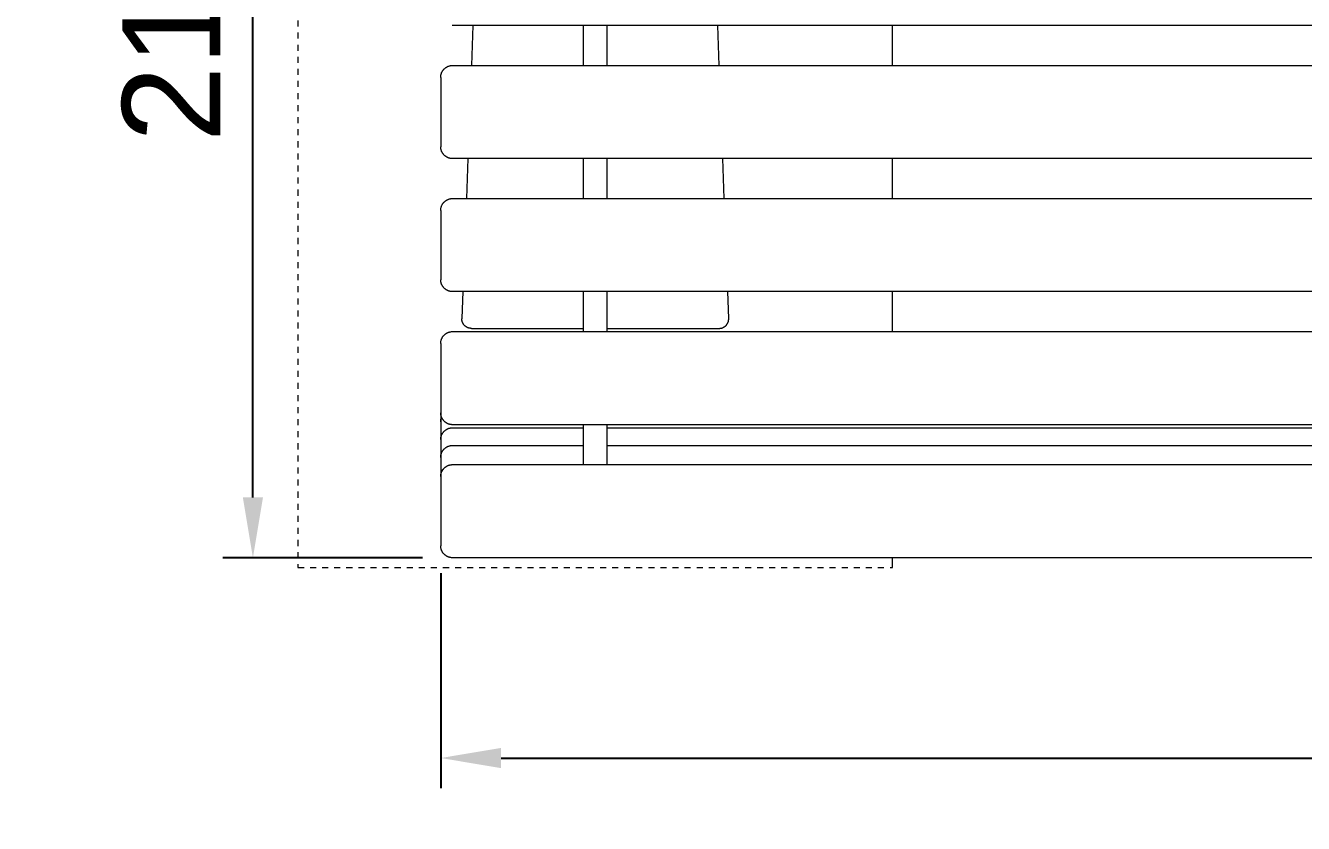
# Model space of a CAD drawing. Header units: inches. Extents: x 1 to 179, y 2 to 121.
# Drawn here: x 4.77 to 25.92, y 49.39 to 62.6 of the extents above; entities that cross this region are included whole.
import ezdxf

# ---------------------------------------------------------------- set-up
doc = ezdxf.new("R2010")
doc.units = ezdxf.units.IN
doc.linetypes.add('HIDDEN', pattern=[1.905, 1.27, -0.635])
for name, color, linetype, lineweight in [('ZANO_R', 7, 'Continuous', 0), ('ZANO_R_przerywana', 250, 'HIDDEN', 0), ('ZANO_W', 1, 'Continuous', 0)]:
    doc.layers.add(name, color=color, linetype=linetype, lineweight=lineweight)
doc.styles.get("Standard").update_dxf_attribs({"font": 'arial.ttf'})
doc.dimstyles.new('amerykanie', dxfattribs={"dimtxt": 50, "dimasz": 50, "dimexe": 0.5, "dimexo": 0.5, "dimgap": 1, "dimtad": 1, "dimdec": 0, "dimzin": 0, "dimlunit": 5, "dimtxsty": 'Standard', "dimcen": 0.09, "dimclrd": 1, "dimclre": 1, "dimclrt": 1, "dimazin": 0, "dimtfac": 1, "dimtdec": 0, "dimtmove": 0, "dimatfit": 3, "dimfxl": 1, "dimtzin": 0, "dimarcsym": 1})

# ---------------------------------------------------------------- blocks, each defined once
blk = doc.blocks.new('*D403')
at = {"layer": 'ZANO_W', "color": 1, "lineweight": -2}
for p, q in [((11.336, 75.121), (8.031, 75.121)), ((8.531, 54.785), (8.531, 74.121)), ((11.336, 53.785), (8.031, 53.785))]:
    blk.add_line(p, q, dxfattribs=at)
at = {"layer": 'ZANO_W', "color": 1}
for points in [[(8.698, 74.121), (8.364, 74.121), (8.531, 75.121)], [(8.364, 54.785), (8.698, 54.785), (8.531, 53.785)]]:
    blk.add_solid(points, dxfattribs=at)
at = {"layer": 'ZANO_W', "color": 1, "insert": (7.191, 64.453), "char_height": 1.625, "attachment_point": 5, "rotation": 90}
blk.add_mtext('21 5/16', dxfattribs=at)
blk = doc.blocks.new('*D404')
at = {"layer": 'ZANO_W', "color": 1, "lineweight": -2}
for p, q in [((11.639, 53.528), (11.639, 49.969)), ((82.505, 53.528), (82.505, 49.969)), ((12.639, 50.469), (81.505, 50.469))]:
    blk.add_line(p, q, dxfattribs=at)
at = {"layer": 'ZANO_W', "color": 1}
for points in [[(12.639, 50.636), (12.639, 50.302), (11.639, 50.469)], [(81.505, 50.302), (81.505, 50.636), (82.505, 50.469)]]:
    blk.add_solid(points, dxfattribs=at)
at = {"layer": 'ZANO_W', "color": 1, "insert": (47.072, 51.809), "char_height": 1.625, "attachment_point": 5}
blk.add_mtext('70 7/8', dxfattribs=at)

msp = doc.modelspace()

# ---------------------------------------------------------------- linework, layer by layer
at = {"layer": 'ZANO_R'}
for p, q in [((11.83556, 62.59589), (11.82884, 62.59601)), ((82.30796, 62.59589), (11.83556, 62.59589)), ((12.17175, 62.59589), (12.14688, 61.93476)), ((14.00092, 61.93476), (14.00092, 62.59589)), ((14.39462, 61.93476), (14.39462, 62.59589)), ((16.24865, 61.93476), (16.22379, 62.59589)), ((19.11902, 61.93476), (19.11902, 62.59589)), ((11.63975, 61.75805), (11.64055, 61.76472)), ((11.64055, 61.76472), (11.64158, 61.77136)), ((11.64158, 61.77136), (11.64283, 61.77796)), ((11.64283, 61.77796), (11.64431, 61.78452)), ((11.64431, 61.78452), (11.64601, 61.79102)), ((11.64601, 61.79102), (11.64794, 61.79746)), ((11.64794, 61.79746), (11.65008, 61.80384)), ((11.65008, 61.80384), (11.65244, 61.81013)), ((11.65244, 61.81013), (11.65501, 61.81634)), ((11.65501, 61.81634), (11.65779, 61.82246)), ((11.65779, 61.82246), (11.66078, 61.82848)), ((11.66078, 61.82848), (11.66398, 61.83439)), ((11.66398, 61.83439), (11.66737, 61.84019)), ((11.66737, 61.84019), (11.67096, 61.84588)), ((11.67096, 61.84588), (11.67474, 61.85143)), ((11.67474, 61.85143), (11.67871, 61.85686)), ((11.67871, 61.85686), (11.68287, 61.86214)), ((11.68287, 61.86214), (11.6872, 61.86729)), ((11.6872, 61.86729), (11.6917, 61.87228)), ((11.6917, 61.87228), (11.69637, 61.87711)), ((11.69637, 61.87711), (11.7012, 61.88178)), ((11.7012, 61.88178), (11.70619, 61.88628)), ((11.70619, 61.88628), (11.71133, 61.89061)), ((11.71133, 61.89061), (11.71662, 61.89477)), ((11.71662, 61.89477), (11.72204, 61.89874)), ((11.72204, 61.89874), (11.7276, 61.90252)), ((11.7276, 61.90252), (11.73328, 61.90611)), ((11.73328, 61.90611), (11.73909, 61.9095)), ((11.73909, 61.9095), (11.745, 61.91269)), ((11.745, 61.91269), (11.75102, 61.91568)), ((11.75102, 61.91568), (11.75714, 61.91847)), ((11.75714, 61.91847), (11.76335, 61.92104)), ((11.76335, 61.92104), (11.76964, 61.9234)), ((11.76964, 61.9234), (11.77601, 61.92554)), ((11.77601, 61.92554), (11.78245, 61.92746)), ((11.78245, 61.92746), (11.78896, 61.92917)), ((11.78896, 61.92917), (11.79551, 61.93065)), ((11.79551, 61.93065), (11.80212, 61.9319)), ((11.80212, 61.9319), (11.80876, 61.93293)), ((11.80876, 61.93293), (11.81543, 61.93373)), ((11.81543, 61.93373), (11.82213, 61.93431)), ((11.82213, 61.93431), (11.82884, 61.93465)), ((11.82884, 61.93465), (11.83556, 61.93476)), ((11.83556, 61.93476), (82.30796, 61.93476)), ((11.63871, 61.73791), (11.63883, 61.74464)), ((11.63871, 61.73791), (11.63871, 60.63654)), ((11.63883, 61.74464), (11.63917, 61.75135)), ((11.63917, 61.75135), (11.63975, 61.75805)), ((11.63871, 60.63654), (11.63871, 60.58999)), ((11.63883, 60.58327), (11.63871, 60.58999)), ((11.63917, 60.57655), (11.63883, 60.58327)), ((11.63975, 60.56986), (11.63917, 60.57655)), ((11.64055, 60.56318), (11.63975, 60.56986)), ((11.64158, 60.55654), (11.64055, 60.56318)), ((11.64283, 60.54994), (11.64158, 60.55654)), ((11.64431, 60.54338), (11.64283, 60.54994)), ((11.64601, 60.53688), (11.64431, 60.54338)), ((11.64794, 60.53044), (11.64601, 60.53688)), ((11.65008, 60.52407), (11.64794, 60.53044)), ((11.65244, 60.51777), (11.65008, 60.52407)), ((11.65501, 60.51156), (11.65244, 60.51777)), ((11.65779, 60.50544), (11.65501, 60.51156)), ((11.66078, 60.49942), (11.65779, 60.50544)), ((11.66398, 60.49351), (11.66078, 60.49942)), ((11.66737, 60.48771), (11.66398, 60.49351)), ((11.67096, 60.48202), (11.66737, 60.48771)), ((11.67474, 60.47647), (11.67096, 60.48202)), ((11.67871, 60.47104), (11.67474, 60.47647)), ((11.68287, 60.46576), (11.67871, 60.47104)), ((11.6872, 60.46062), (11.68287, 60.46576)), ((11.6917, 60.45563), (11.6872, 60.46062)), ((11.69637, 60.45079), (11.6917, 60.45563)), ((11.7012, 60.44612), (11.69637, 60.45079)), ((11.70619, 60.44162), (11.7012, 60.44612)), ((11.71133, 60.43729), (11.70619, 60.44162)), ((11.71662, 60.43313), (11.71133, 60.43729)), ((11.72204, 60.42917), (11.71662, 60.43313)), ((11.7276, 60.42538), (11.72204, 60.42917)), ((11.73328, 60.42179), (11.7276, 60.42538)), ((11.73909, 60.4184), (11.73328, 60.42179)), ((11.745, 60.41521), (11.73909, 60.4184)), ((11.75102, 60.41222), (11.745, 60.41521)), ((11.75714, 60.40943), (11.75102, 60.41222)), ((11.76335, 60.40686), (11.75714, 60.40943)), ((11.76964, 60.4045), (11.76335, 60.40686)), ((11.77601, 60.40236), (11.76964, 60.4045)), ((11.78245, 60.40044), (11.77601, 60.40236)), ((11.78896, 60.39873), (11.78245, 60.40044)), ((11.79551, 60.39725), (11.78896, 60.39873)), ((11.80212, 60.396), (11.79551, 60.39725)), ((11.80876, 60.39497), (11.80212, 60.396)), ((11.81543, 60.39417), (11.80876, 60.39497)), ((11.82213, 60.39359), (11.81543, 60.39417)), ((11.82884, 60.39325), (11.82213, 60.39359)), ((11.83556, 60.39314), (11.82884, 60.39325)), ((82.30796, 60.39314), (11.83556, 60.39314)), ((12.08891, 60.39314), (12.06404, 59.73201)), ((14.00092, 59.73201), (14.00092, 60.39314)), ((14.39462, 59.73201), (14.39462, 60.39314)), ((16.33149, 59.73201), (16.30663, 60.39314)), ((19.11902, 59.73201), (19.11902, 60.39314)), ((11.67474, 59.64868), (11.67871, 59.6541)), ((11.67871, 59.6541), (11.68287, 59.65939)), ((11.68287, 59.65939), (11.6872, 59.66453)), ((11.6872, 59.66453), (11.6917, 59.66952)), ((11.6917, 59.66952), (11.69637, 59.67435)), ((11.69637, 59.67435), (11.7012, 59.67902)), ((11.7012, 59.67902), (11.70619, 59.68353)), ((11.70619, 59.68353), (11.71133, 59.68786)), ((11.71133, 59.68786), (11.71662, 59.69201)), ((11.71662, 59.69201), (11.72204, 59.69598)), ((11.72204, 59.69598), (11.7276, 59.69976)), ((11.7276, 59.69976), (11.73328, 59.70335)), ((11.73328, 59.70335), (11.73909, 59.70674)), ((11.73909, 59.70674), (11.745, 59.70994)), ((11.745, 59.70994), (11.75102, 59.71293)), ((11.75102, 59.71293), (11.75714, 59.71571)), ((11.75714, 59.71571), (11.76335, 59.71828)), ((11.76335, 59.71828), (11.76964, 59.72064)), ((11.76964, 59.72064), (11.77601, 59.72278)), ((11.77601, 59.72278), (11.78245, 59.72471)), ((11.78245, 59.72471), (11.78896, 59.72641)), ((11.78896, 59.72641), (11.79551, 59.72789)), ((11.79551, 59.72789), (11.80212, 59.72915)), ((11.80212, 59.72915), (11.80876, 59.73017)), ((11.80876, 59.73017), (11.81543, 59.73098)), ((11.81543, 59.73098), (11.82213, 59.73155)), ((11.82213, 59.73155), (11.82884, 59.73189)), ((11.82884, 59.73189), (11.83556, 59.73201)), ((11.83556, 59.73201), (82.30796, 59.73201)), ((11.63871, 59.53516), (11.63883, 59.54188)), ((11.63871, 59.53516), (11.63871, 58.43378)), ((11.63883, 59.54188), (11.63917, 59.54859)), ((11.63917, 59.54859), (11.63975, 59.55529)), ((11.63975, 59.55529), (11.64055, 59.56196)), ((11.64055, 59.56196), (11.64158, 59.5686)), ((11.64158, 59.5686), (11.64283, 59.57521)), ((11.64283, 59.57521), (11.64431, 59.58176)), ((11.64431, 59.58176), (11.64601, 59.58827)), ((11.64601, 59.58827), (11.64794, 59.59471)), ((11.64794, 59.59471), (11.65008, 59.60108)), ((11.65008, 59.60108), (11.65244, 59.60737)), ((11.65244, 59.60737), (11.65501, 59.61358)), ((11.65501, 59.61358), (11.65779, 59.6197)), ((11.65779, 59.6197), (11.66078, 59.62572)), ((11.66078, 59.62572), (11.66398, 59.63164)), ((11.66398, 59.63164), (11.66737, 59.63744)), ((11.66737, 59.63744), (11.67096, 59.64312)), ((11.67096, 59.64312), (11.67474, 59.64868)), ((11.63871, 58.43378), (11.63871, 58.38723)), ((11.63883, 58.38051), (11.63871, 58.38723)), ((11.63917, 58.3738), (11.63883, 58.38051)), ((11.63975, 58.3671), (11.63917, 58.3738)), ((11.64055, 58.36043), (11.63975, 58.3671)), ((11.64158, 58.35378), (11.64055, 58.36043)), ((11.64283, 58.34718), (11.64158, 58.35378)), ((11.64431, 58.34062), (11.64283, 58.34718)), ((11.64601, 58.33412), (11.64431, 58.34062)), ((11.64794, 58.32768), (11.64601, 58.33412)), ((11.65008, 58.32131), (11.64794, 58.32768)), ((11.65244, 58.31501), (11.65008, 58.32131)), ((11.65501, 58.3088), (11.65244, 58.31501)), ((11.65779, 58.30269), (11.65501, 58.3088)), ((11.66078, 58.29667), (11.65779, 58.30269)), ((11.66398, 58.29075), (11.66078, 58.29667)), ((11.66737, 58.28495), (11.66398, 58.29075)), ((11.67096, 58.27927), (11.66737, 58.28495)), ((11.67474, 58.27371), (11.67096, 58.27927)), ((11.67871, 58.26829), (11.67474, 58.27371)), ((11.68287, 58.263), (11.67871, 58.26829)), ((11.6872, 58.25786), (11.68287, 58.263)), ((11.6917, 58.25287), (11.6872, 58.25786)), ((11.69637, 58.24804), (11.6917, 58.25287)), ((11.7012, 58.24336), (11.69637, 58.24804)), ((11.70619, 58.23886), (11.7012, 58.24336)), ((11.71133, 58.23453), (11.70619, 58.23886)), ((11.71662, 58.23038), (11.71133, 58.23453)), ((11.72204, 58.22641), (11.71662, 58.23038)), ((11.7276, 58.22263), (11.72204, 58.22641)), ((11.73328, 58.21904), (11.7276, 58.22263)), ((11.73909, 58.21564), (11.73328, 58.21904)), ((11.745, 58.21245), (11.73909, 58.21564)), ((11.75102, 58.20946), (11.745, 58.21245)), ((11.75714, 58.20668), (11.75102, 58.20946)), ((11.76335, 58.2041), (11.75714, 58.20668)), ((11.76964, 58.20175), (11.76335, 58.2041)), ((11.77601, 58.1996), (11.76964, 58.20175)), ((11.78245, 58.19768), (11.77601, 58.1996)), ((11.78896, 58.19598), (11.78245, 58.19768)), ((11.79551, 58.1945), (11.78896, 58.19598)), ((11.80212, 58.19324), (11.79551, 58.1945)), ((11.80876, 58.19221), (11.80212, 58.19324)), ((11.81543, 58.19141), (11.80876, 58.19221)), ((11.82213, 58.19084), (11.81543, 58.19141)), ((11.82884, 58.19049), (11.82213, 58.19084)), ((11.83556, 58.19038), (11.82884, 58.19049)), ((82.30796, 58.19038), (11.83556, 58.19038)), ((12.00607, 58.19038), (11.98935, 57.74577)), ((14.00092, 57.52925), (14.00092, 58.19038)), ((14.39462, 57.52925), (14.39462, 58.19038)), ((16.40619, 57.74577), (16.38947, 58.19038)), ((19.11902, 57.52925), (19.11902, 58.19038)), ((11.98935, 57.74577), (11.98926, 57.74281)), ((16.4063, 57.74039), (16.40619, 57.74577)), ((11.98926, 57.74281), (11.98924, 57.73985)), ((11.98933, 57.73448), (11.98924, 57.73985)), ((11.9896, 57.72911), (11.98933, 57.73448)), ((11.99006, 57.72375), (11.9896, 57.72911)), ((11.9907, 57.71841), (11.99006, 57.72375)), ((11.99153, 57.7131), (11.9907, 57.71841)), ((11.99253, 57.70781), (11.99153, 57.7131)), ((11.99371, 57.70257), (11.99253, 57.70781)), ((11.99508, 57.69737), (11.99371, 57.70257)), ((11.99661, 57.69221), (11.99508, 57.69737)), ((11.99833, 57.68712), (11.99661, 57.69221)), ((12.00022, 57.68208), (11.99833, 57.68712)), ((12.00227, 57.67711), (12.00022, 57.68208)), ((12.0045, 57.67222), (12.00227, 57.67711)), ((12.00689, 57.6674), (12.0045, 57.67222)), ((12.00945, 57.66267), (12.00689, 57.6674)), ((12.01216, 57.65803), (12.00945, 57.66267)), ((12.01503, 57.65348), (12.01216, 57.65803)), ((12.01806, 57.64904), (12.01503, 57.65348)), ((12.02123, 57.6447), (12.01806, 57.64904)), ((12.02456, 57.64047), (12.02123, 57.6447)), ((12.02802, 57.63636), (12.02456, 57.64047)), ((12.03162, 57.63237), (12.02802, 57.63636)), ((12.03536, 57.6285), (12.03162, 57.63237)), ((12.03923, 57.62476), (12.03536, 57.6285)), ((12.04322, 57.62116), (12.03923, 57.62476)), ((12.04733, 57.6177), (12.04322, 57.62116)), ((12.05156, 57.61437), (12.04733, 57.6177)), ((12.0559, 57.6112), (12.05156, 57.61437)), ((12.06035, 57.60817), (12.0559, 57.6112)), ((12.06489, 57.6053), (12.06035, 57.60817)), ((12.06953, 57.60259), (12.06489, 57.6053)), ((12.07426, 57.60003), (12.06953, 57.60259)), ((12.07908, 57.59764), (12.07426, 57.60003)), ((12.08398, 57.59541), (12.07908, 57.59764)), ((12.08894, 57.59335), (12.08398, 57.59541)), ((12.09398, 57.59147), (12.08894, 57.59335)), ((12.09908, 57.58975), (12.09398, 57.59147)), ((12.10423, 57.58821), (12.09908, 57.58975)), ((12.10943, 57.58685), (12.10423, 57.58821)), ((12.11468, 57.58567), (12.10943, 57.58685)), ((12.11996, 57.58466), (12.11468, 57.58567)), ((12.12527, 57.58384), (12.11996, 57.58466)), ((12.13061, 57.5832), (12.12527, 57.58384)), ((12.13597, 57.58274), (12.13061, 57.5832)), ((12.14134, 57.58247), (12.13597, 57.58274)), ((12.14672, 57.58237), (12.14134, 57.58247)), ((12.14672, 57.58237), (14.00092, 57.58237)), ((14.39462, 57.58237), (16.24882, 57.58237)), ((16.24882, 57.58237), (16.25421, 57.58247)), ((16.25421, 57.58247), (16.25959, 57.58274)), ((16.25959, 57.58274), (16.26496, 57.5832)), ((16.26496, 57.5832), (16.27031, 57.58385)), ((16.27031, 57.58385), (16.27563, 57.58467)), ((16.27563, 57.58467), (16.28093, 57.58568)), ((16.28093, 57.58568), (16.28618, 57.58687)), ((16.28618, 57.58687), (16.2914, 57.58824)), ((16.2914, 57.58824), (16.29656, 57.58978)), ((16.29656, 57.58978), (16.30166, 57.59151)), ((16.30166, 57.59151), (16.30671, 57.5934)), ((16.30671, 57.5934), (16.31169, 57.59547)), ((16.31169, 57.59547), (16.31659, 57.5977)), ((16.31659, 57.5977), (16.32141, 57.6001)), ((16.32141, 57.6001), (16.32615, 57.60267)), ((16.32615, 57.60267), (16.3308, 57.6054)), ((16.3308, 57.6054), (16.33535, 57.60828)), ((16.33535, 57.60828), (16.3398, 57.61132)), ((16.3398, 57.61132), (16.34415, 57.61451)), ((16.34415, 57.61451), (16.34838, 57.61784)), ((16.34838, 57.61784), (16.3525, 57.62132)), ((16.3525, 57.62132), (16.35649, 57.62494)), ((16.35649, 57.62494), (16.36036, 57.62869)), ((16.36036, 57.62869), (16.3641, 57.63257)), ((16.3641, 57.63257), (16.3677, 57.63658)), ((16.3677, 57.63658), (16.37117, 57.6407)), ((16.37117, 57.6407), (16.37449, 57.64495)), ((16.37449, 57.64495), (16.37766, 57.6493)), ((16.37766, 57.6493), (16.38068, 57.65376)), ((16.38068, 57.65376), (16.38355, 57.65833)), ((16.38355, 57.65833), (16.38626, 57.66298)), ((16.38626, 57.66298), (16.38881, 57.66773)), ((16.38881, 57.66773), (16.3912, 57.67256)), ((16.3912, 57.67256), (16.39342, 57.67747)), ((16.39342, 57.67747), (16.39547, 57.68246)), ((16.39547, 57.68246), (16.39735, 57.68751)), ((16.39735, 57.68751), (16.39905, 57.69262)), ((16.39905, 57.69262), (16.40058, 57.69779)), ((16.40058, 57.69779), (16.40193, 57.70301)), ((16.40193, 57.70301), (16.4031, 57.70827)), ((16.4031, 57.70827), (16.40409, 57.71356)), ((16.40409, 57.71356), (16.4049, 57.71889)), ((16.4049, 57.71889), (16.40552, 57.72424)), ((16.40552, 57.72424), (16.40597, 57.72961)), ((16.40597, 57.72961), (16.40622, 57.735)), ((16.40622, 57.735), (16.4063, 57.74039)), ((11.63871, 57.3324), (11.63883, 57.33912)), ((11.63871, 57.3324), (11.63871, 56.23102)), ((11.63883, 57.33912), (11.63917, 57.34583)), ((11.63917, 57.34583), (11.63975, 57.35253)), ((11.63975, 57.35253), (11.64055, 57.35921)), ((11.64055, 57.35921), (11.64158, 57.36585)), ((11.64158, 57.36585), (11.64283, 57.37245)), ((11.64283, 57.37245), (11.64431, 57.37901)), ((11.64431, 57.37901), (11.64601, 57.38551)), ((11.64601, 57.38551), (11.64794, 57.39195)), ((11.64794, 57.39195), (11.65008, 57.39832)), ((11.65008, 57.39832), (11.65244, 57.40462)), ((11.65244, 57.40462), (11.65501, 57.41083)), ((11.65501, 57.41083), (11.65779, 57.41695)), ((11.65779, 57.41695), (11.66078, 57.42297)), ((11.66078, 57.42297), (11.66398, 57.42888)), ((11.66398, 57.42888), (11.66737, 57.43468)), ((11.66737, 57.43468), (11.67096, 57.44036)), ((11.67096, 57.44036), (11.67474, 57.44592)), ((11.67474, 57.44592), (11.67871, 57.45135)), ((11.67871, 57.45135), (11.68287, 57.45663)), ((11.68287, 57.45663), (11.6872, 57.46177)), ((11.6872, 57.46177), (11.6917, 57.46676)), ((11.6917, 57.46676), (11.69637, 57.4716)), ((11.69637, 57.4716), (11.7012, 57.47627)), ((11.7012, 57.47627), (11.70619, 57.48077)), ((11.70619, 57.48077), (11.71133, 57.4851)), ((11.71133, 57.4851), (11.71662, 57.48925)), ((11.71662, 57.48925), (11.72204, 57.49322)), ((11.72204, 57.49322), (11.7276, 57.497)), ((11.7276, 57.497), (11.73328, 57.50059)), ((11.73328, 57.50059), (11.73909, 57.50399)), ((11.73909, 57.50399), (11.745, 57.50718)), ((11.745, 57.50718), (11.75102, 57.51017)), ((11.75102, 57.51017), (11.75714, 57.51295)), ((11.75714, 57.51295), (11.76335, 57.51553)), ((11.76335, 57.51553), (11.76964, 57.51789)), ((11.76964, 57.51789), (11.77601, 57.52003)), ((11.77601, 57.52003), (11.78245, 57.52195)), ((11.78245, 57.52195), (11.78896, 57.52365)), ((11.78896, 57.52365), (11.79551, 57.52513)), ((11.79551, 57.52513), (11.80212, 57.52639)), ((11.80212, 57.52639), (11.80876, 57.52742)), ((11.80876, 57.52742), (11.81543, 57.52822)), ((11.81543, 57.52822), (11.82213, 57.52879)), ((11.82213, 57.52879), (11.82884, 57.52914)), ((11.82884, 57.52914), (11.83556, 57.52925)), ((11.83556, 57.52925), (82.30796, 57.52925)), ((11.63871, 56.23102), (11.63871, 56.18447)), ((11.63883, 56.17775), (11.63871, 56.18447)), ((11.63871, 56.17982), (11.63871, 56.03797)), ((11.63917, 56.17104), (11.63883, 56.17775)), ((11.63975, 56.16434), (11.63917, 56.17104)), ((11.63967, 56.05265), (11.64041, 56.05907)), ((11.64055, 56.15767), (11.63975, 56.16434)), ((11.64041, 56.05907), (11.64136, 56.06547)), ((11.64158, 56.15103), (11.64055, 56.15767)), ((11.64136, 56.06547), (11.64252, 56.07183)), ((11.64283, 56.14442), (11.64158, 56.15103)), ((11.64252, 56.07183), (11.64389, 56.07815)), ((11.64431, 56.13787), (11.64283, 56.14442)), ((11.64389, 56.07815), (11.64547, 56.08442)), ((11.64601, 56.13136), (11.64431, 56.13787)), ((11.64547, 56.08442), (11.64725, 56.09063)), ((11.64794, 56.12492), (11.64601, 56.13136)), ((11.64725, 56.09063), (11.64924, 56.09679)), ((11.65008, 56.11855), (11.64794, 56.12492)), ((11.64924, 56.09679), (11.65142, 56.10287)), ((11.65244, 56.11226), (11.65008, 56.11855)), ((11.65142, 56.10287), (11.65381, 56.10888)), ((11.65501, 56.10605), (11.65244, 56.11226)), ((11.65779, 56.09993), (11.65501, 56.10605)), ((11.66078, 56.09391), (11.65779, 56.09993)), ((11.66398, 56.08799), (11.66078, 56.09391)), ((11.66737, 56.08219), (11.66398, 56.08799)), ((11.67096, 56.07651), (11.66737, 56.08219)), ((11.67474, 56.07095), (11.67096, 56.07651)), ((11.67871, 56.06553), (11.67474, 56.07095)), ((11.68287, 56.06024), (11.67871, 56.06553)), ((11.6872, 56.0551), (11.68287, 56.06024)), ((11.6917, 56.05011), (11.6872, 56.0551)), ((11.63871, 56.03329), (11.63882, 56.03975)), ((11.63871, 56.03329), (11.63871, 55.88669)), ((11.63871, 55.88669), (11.63871, 55.74478)), ((11.63882, 56.03975), (11.63914, 56.04621)), ((11.63914, 56.04621), (11.63967, 56.05265)), ((11.66398, 55.83658), (11.66737, 55.84238)), ((11.66737, 55.84238), (11.67096, 55.84806)), ((11.67096, 55.84806), (11.67474, 55.85362)), ((11.67474, 55.85362), (11.67871, 55.85904)), ((11.67871, 55.85904), (11.68287, 55.86433)), ((11.68287, 55.86433), (11.6872, 55.86947)), ((11.6872, 55.86947), (11.6917, 55.87446)), ((11.69637, 56.04528), (11.6917, 56.05011)), ((11.6917, 55.87446), (11.69637, 55.87929)), ((11.7012, 56.04061), (11.69637, 56.04528)), ((11.69637, 55.87929), (11.7012, 55.88396)), ((11.70619, 56.0361), (11.7012, 56.04061)), ((11.7012, 55.88396), (11.70619, 55.88847)), ((11.71133, 56.03177), (11.70619, 56.0361)), ((11.70619, 55.88847), (11.71133, 55.8928)), ((11.71662, 56.02762), (11.71133, 56.03177)), ((11.71133, 55.8928), (11.71662, 55.89695)), ((11.72204, 56.02365), (11.71662, 56.02762)), ((11.71662, 55.89695), (11.72204, 55.90092)), ((11.7276, 56.01987), (11.72204, 56.02365)), ((11.72204, 55.90092), (11.7276, 55.9047)), ((11.73328, 56.01628), (11.7276, 56.01987)), ((11.7276, 55.9047), (11.73328, 55.90829)), ((11.73909, 56.01289), (11.73328, 56.01628)), ((11.73328, 55.90829), (11.73909, 55.91168)), ((11.745, 56.00969), (11.73909, 56.01289)), ((11.73909, 55.91168), (11.745, 55.91488)), ((11.75102, 56.0067), (11.745, 56.00969)), ((11.745, 55.91488), (11.75102, 55.91787)), ((11.75714, 56.00392), (11.75102, 56.0067)), ((11.75102, 55.91787), (11.75714, 55.92065)), ((11.76335, 56.00135), (11.75714, 56.00392)), ((11.75714, 55.92065), (11.76335, 55.92322)), ((11.76964, 55.99899), (11.76335, 56.00135)), ((11.76335, 55.92322), (11.76964, 55.92558)), ((11.77601, 55.99685), (11.76964, 55.99899)), ((11.76964, 55.92558), (11.77601, 55.92772)), ((11.78245, 55.99492), (11.77601, 55.99685)), ((11.77601, 55.92772), (11.78245, 55.92965)), ((11.78896, 55.99322), (11.78245, 55.99492)), ((11.78245, 55.92965), (11.78896, 55.93135)), ((11.79551, 55.99174), (11.78896, 55.99322)), ((11.78896, 55.93135), (11.79551, 55.93283)), ((11.80212, 55.99049), (11.79551, 55.99174)), ((11.79551, 55.93283), (11.80212, 55.93409)), ((11.80876, 55.98946), (11.80212, 55.99049)), ((11.80212, 55.93409), (11.80876, 55.93511)), ((11.81543, 55.98865), (11.80876, 55.98946)), ((11.80876, 55.93511), (11.81543, 55.93592)), ((11.82213, 55.98808), (11.81543, 55.98865)), ((11.81543, 55.93592), (11.82213, 55.93649)), ((11.82884, 55.98774), (11.82213, 55.98808)), ((11.82213, 55.93649), (11.82884, 55.93683)), ((11.83556, 55.98762), (11.82884, 55.98774)), ((11.82884, 55.93683), (11.83556, 55.93695)), ((82.30796, 55.98762), (11.83556, 55.98762)), ((11.83556, 55.93695), (14.00092, 55.93695)), ((14.00092, 55.3265), (14.00092, 55.98762)), ((14.39462, 55.3265), (14.39462, 55.98762)), ((14.39462, 55.93695), (46.87491, 55.93695)), ((11.63871, 55.7401), (11.63883, 55.74682)), ((11.63871, 55.7401), (11.63871, 55.5935)), ((11.63883, 55.74682), (11.63917, 55.75353)), ((11.63917, 55.75353), (11.63975, 55.76023)), ((11.63975, 55.76023), (11.64055, 55.7669)), ((11.64055, 55.7669), (11.64158, 55.77355)), ((11.64158, 55.77355), (11.64283, 55.78015)), ((11.64283, 55.78015), (11.64431, 55.78671)), ((11.64431, 55.78671), (11.64601, 55.79321)), ((11.64601, 55.79321), (11.64794, 55.79965)), ((11.64794, 55.79965), (11.65008, 55.80602)), ((11.65008, 55.80602), (11.65244, 55.81231)), ((11.65244, 55.81231), (11.65501, 55.81852)), ((11.65501, 55.81852), (11.65779, 55.82464)), ((11.65779, 55.82464), (11.66078, 55.83066)), ((11.66078, 55.83066), (11.66398, 55.83658)), ((11.76335, 55.63004), (11.76964, 55.63239)), ((11.76964, 55.63239), (11.77601, 55.63454)), ((11.77601, 55.63454), (11.78245, 55.63646)), ((11.78245, 55.63646), (11.78896, 55.63816)), ((11.78896, 55.63816), (11.79551, 55.63964)), ((11.79551, 55.63964), (11.80212, 55.6409)), ((11.80212, 55.6409), (11.80876, 55.64193)), ((11.80876, 55.64193), (11.81543, 55.64273)), ((11.81543, 55.64273), (11.82213, 55.6433)), ((11.82213, 55.6433), (11.82884, 55.64365)), ((11.82884, 55.64365), (11.83556, 55.64376)), ((11.83556, 55.64376), (14.00092, 55.64376)), ((14.39462, 55.64376), (46.87491, 55.64376)), ((11.63871, 55.5935), (11.63871, 55.4516)), ((11.63871, 55.44691), (11.63883, 55.45363)), ((11.63871, 55.44691), (11.63871, 55.30032)), ((11.63883, 55.45363), (11.63917, 55.46034)), ((11.63917, 55.46034), (11.63975, 55.46704)), ((11.63975, 55.46704), (11.64055, 55.47371)), ((11.64055, 55.47371), (11.64158, 55.48036)), ((11.64158, 55.48036), (11.64283, 55.48696)), ((11.64283, 55.48696), (11.64431, 55.49352)), ((11.64431, 55.49352), (11.64601, 55.50002)), ((11.64601, 55.50002), (11.64794, 55.50646)), ((11.64794, 55.50646), (11.65008, 55.51283)), ((11.65008, 55.51283), (11.65244, 55.51913)), ((11.65244, 55.51913), (11.65501, 55.52534)), ((11.65501, 55.52534), (11.65779, 55.53145)), ((11.65779, 55.53145), (11.66078, 55.53747)), ((11.66078, 55.53747), (11.66398, 55.54339)), ((11.66398, 55.54339), (11.66737, 55.54919)), ((11.66737, 55.54919), (11.67096, 55.55487)), ((11.67096, 55.55487), (11.67474, 55.56043)), ((11.67474, 55.56043), (11.67871, 55.56585)), ((11.67871, 55.56585), (11.68287, 55.57114)), ((11.68287, 55.57114), (11.6872, 55.57628)), ((11.6872, 55.57628), (11.6917, 55.58127)), ((11.6917, 55.58127), (11.69637, 55.5861)), ((11.69637, 55.5861), (11.7012, 55.59078)), ((11.7012, 55.59078), (11.70619, 55.59528)), ((11.70619, 55.59528), (11.71133, 55.59961)), ((11.71133, 55.59961), (11.71662, 55.60376)), ((11.71662, 55.60376), (11.72204, 55.60773)), ((11.72204, 55.60773), (11.7276, 55.61151)), ((11.7276, 55.61151), (11.73328, 55.6151)), ((11.73328, 55.6151), (11.73909, 55.6185)), ((11.73909, 55.6185), (11.745, 55.62169)), ((11.745, 55.62169), (11.75102, 55.62468)), ((11.75102, 55.62468), (11.75714, 55.62746)), ((11.75714, 55.62746), (11.76335, 55.63004)), ((11.63871, 55.30032), (11.63871, 55.1343)), ((11.65244, 55.20186), (11.65501, 55.20807)), ((11.65501, 55.20807), (11.65779, 55.21419)), ((11.65779, 55.21419), (11.66078, 55.22021)), ((11.66078, 55.22021), (11.66398, 55.22612)), ((11.66398, 55.22612), (11.66737, 55.23192)), ((11.66737, 55.23192), (11.67096, 55.23761)), ((11.67096, 55.23761), (11.67474, 55.24316)), ((11.67474, 55.24316), (11.67871, 55.24859)), ((11.67871, 55.24859), (11.68287, 55.25387)), ((11.68287, 55.25387), (11.6872, 55.25902)), ((11.6872, 55.25902), (11.6917, 55.26401)), ((11.6917, 55.26401), (11.69637, 55.26884)), ((11.69637, 55.26884), (11.7012, 55.27351)), ((11.7012, 55.27351), (11.70619, 55.27801)), ((11.70619, 55.27801), (11.71133, 55.28234)), ((11.71133, 55.28234), (11.71662, 55.2865)), ((11.71662, 55.2865), (11.72204, 55.29047)), ((11.72204, 55.29047), (11.7276, 55.29425)), ((11.7276, 55.29425), (11.73328, 55.29784)), ((11.73328, 55.29784), (11.73909, 55.30123)), ((11.73909, 55.30123), (11.745, 55.30443)), ((11.745, 55.30443), (11.75102, 55.30742)), ((11.75102, 55.30742), (11.75714, 55.3102)), ((11.75714, 55.3102), (11.76335, 55.31277)), ((11.76335, 55.31277), (11.76964, 55.31513)), ((11.76964, 55.31513), (11.77601, 55.31727)), ((11.77601, 55.31727), (11.78245, 55.3192)), ((11.78245, 55.3192), (11.78896, 55.3209)), ((11.78896, 55.3209), (11.79551, 55.32238)), ((11.79551, 55.32238), (11.80212, 55.32363)), ((11.80212, 55.32363), (11.80876, 55.32466)), ((11.80876, 55.32466), (11.81543, 55.32546)), ((11.81543, 55.32546), (11.82213, 55.32604)), ((11.82213, 55.32604), (11.82884, 55.32638)), ((11.82884, 55.32638), (11.83556, 55.3265)), ((11.83556, 55.3265), (82.30796, 55.3265)), ((11.63871, 55.12964), (11.63883, 55.13637)), ((11.63871, 55.12964), (11.63871, 54.02827)), ((11.63883, 55.13637), (11.63917, 55.14308)), ((11.63917, 55.14308), (11.63975, 55.14978)), ((11.63975, 55.14978), (11.64055, 55.15645)), ((11.64055, 55.15645), (11.64158, 55.16309)), ((11.64158, 55.16309), (11.64283, 55.1697)), ((11.64283, 55.1697), (11.64431, 55.17625)), ((11.64431, 55.17625), (11.64601, 55.18275)), ((11.64601, 55.18275), (11.64794, 55.18919)), ((11.64794, 55.18919), (11.65008, 55.19557)), ((11.65008, 55.19557), (11.65244, 55.20186)), ((11.63871, 54.02827), (11.63871, 53.98172)), ((11.63883, 53.975), (11.63871, 53.98172)), ((11.63917, 53.96828), (11.63883, 53.975)), ((11.63975, 53.96159), (11.63917, 53.96828)), ((11.64055, 53.95491), (11.63975, 53.96159)), ((11.64158, 53.94827), (11.64055, 53.95491)), ((11.64283, 53.94167), (11.64158, 53.94827)), ((11.64431, 53.93511), (11.64283, 53.94167)), ((11.64601, 53.92861), (11.64431, 53.93511)), ((11.64794, 53.92217), (11.64601, 53.92861)), ((11.65008, 53.9158), (11.64794, 53.92217)), ((11.65244, 53.9095), (11.65008, 53.9158)), ((11.65501, 53.90329), (11.65244, 53.9095)), ((11.65779, 53.89717), (11.65501, 53.90329)), ((11.66078, 53.89115), (11.65779, 53.89717)), ((11.66398, 53.88524), (11.66078, 53.89115)), ((11.66737, 53.87944), (11.66398, 53.88524)), ((11.67096, 53.87375), (11.66737, 53.87944)), ((11.67474, 53.8682), (11.67096, 53.87375)), ((11.67871, 53.86277), (11.67474, 53.8682)), ((11.68287, 53.85749), (11.67871, 53.86277)), ((11.6872, 53.85235), (11.68287, 53.85749)), ((11.6917, 53.84736), (11.6872, 53.85235)), ((11.69637, 53.84252), (11.6917, 53.84736)), ((11.7012, 53.83785), (11.69637, 53.84252)), ((11.70619, 53.83335), (11.7012, 53.83785)), ((11.71133, 53.82902), (11.70619, 53.83335)), ((11.71662, 53.82487), (11.71133, 53.82902)), ((11.72204, 53.8209), (11.71662, 53.82487)), ((11.7276, 53.81711), (11.72204, 53.8209)), ((11.73328, 53.81352), (11.7276, 53.81711)), ((11.73909, 53.81013), (11.73328, 53.81352)), ((11.745, 53.80694), (11.73909, 53.81013)), ((11.75102, 53.80395), (11.745, 53.80694)), ((11.75714, 53.80116), (11.75102, 53.80395)), ((11.76335, 53.79859), (11.75714, 53.80116)), ((11.76964, 53.79623), (11.76335, 53.79859)), ((11.77601, 53.79409), (11.76964, 53.79623)), ((11.78245, 53.79217), (11.77601, 53.79409)), ((11.78896, 53.79046), (11.78245, 53.79217)), ((11.79551, 53.78898), (11.78896, 53.79046)), ((11.80212, 53.78773), (11.79551, 53.78898)), ((11.80876, 53.7867), (11.80212, 53.78773)), ((11.81543, 53.7859), (11.80876, 53.7867)), ((11.82213, 53.78533), (11.81543, 53.7859)), ((11.82884, 53.78498), (11.82213, 53.78533)), ((11.83556, 53.78487), (11.82884, 53.78498)), ((82.30796, 53.78487), (11.83556, 53.78487)), ((19.11902, 53.62568), (19.11902, 53.78487))]:
    msp.add_line(p, q, dxfattribs=at)
at = {"layer": 'ZANO_R_przerywana', "ltscale": 0.05}
for p, q in [((9.27651, 75.27921), (9.27651, 53.62568)), ((9.27651, 53.62568), (19.11902, 53.62568))]:
    msp.add_line(p, q, dxfattribs=at)

# ---------------------------------------------------------------- dimensions: what is measured, and where the dimension line sits
at = {"layer": 'ZANO_W'}
dim = msp.add_linear_dim(base=(8.53089, 75.12054), p1=(11.83556, 53.78487), p2=(11.83556, 75.12054), angle=90, dimstyle='amerykanie', override={"dimtxt": 1.625, "dimasz": 1, "dimgap": 0.5, "dimdec": 4, "dimaunit": 1, "dimadec": 1, "dimtdec": 4, "dimtmove": 1, "dimfrac": 2}, dxfattribs=at)
dim.commit()
dim.dimension.update_dxf_attribs({"geometry": '*D403', "text_midpoint": (7.19068, 64.4527)})
dim = msp.add_linear_dim(base=(82.50481, 50.46887), p1=(11.63871, 54.02827), p2=(82.50481, 54.02827), dimstyle='amerykanie', override={"dimtxt": 1.625, "dimasz": 1, "dimgap": 0.5, "dimdec": 4, "dimaunit": 1, "dimadec": 1, "dimtdec": 4, "dimtmove": 1, "dimfrac": 2}, dxfattribs=at)
dim.commit()
dim.dimension.update_dxf_attribs({"geometry": '*D404', "text_midpoint": (47.07176, 51.80908)})

doc.saveas('drawing.dxf')
